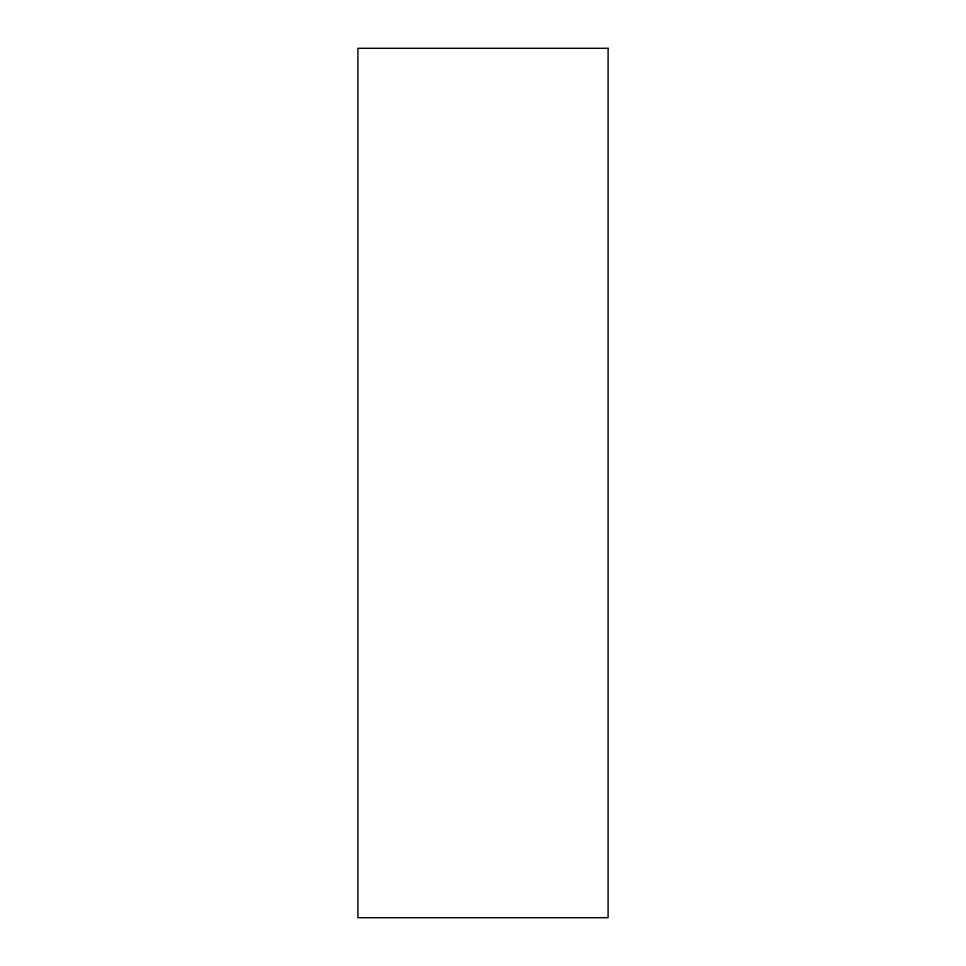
<?xml version="1.0" encoding="UTF-8"?>
<svg xmlns="http://www.w3.org/2000/svg" width="966" height="966" viewBox="0 0 966 966"><rect width="100%" height="100%" fill="white"/><g stroke="black" fill="none" stroke-linecap="round" stroke-linejoin="round"><path stroke-width="1.45" d="M608.097 48.3L357.903 48.3L357.903 917.7L608.097 917.7L608.097 48.3"/></g></svg>
